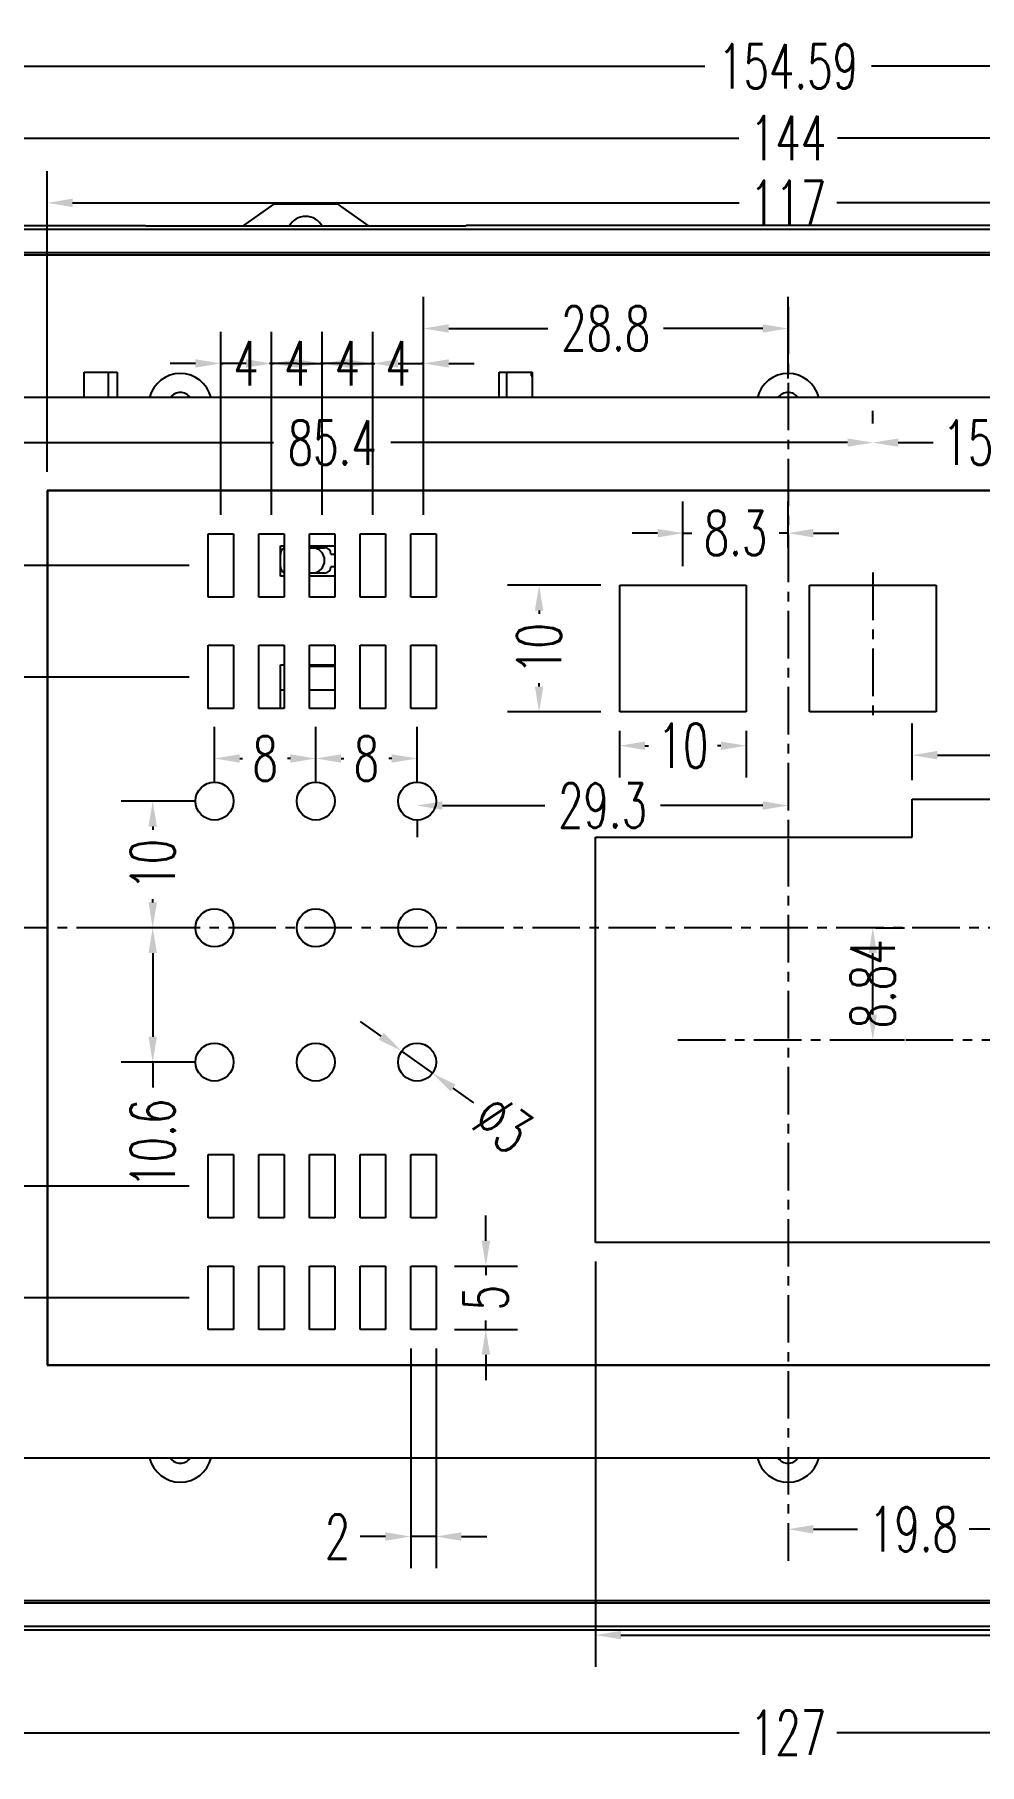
# Model space of a CAD drawing. Header units: millimetres. Extents: x -2018 to 1793, y 1393 to 1813.
# Drawn here: x 457.7 to 532.4, y 1570.3 to 1706.9 of the extents above; entities that cross this region are included whole.
import ezdxf

# ---------------------------------------------------------------- set-up
doc = ezdxf.new("R2010")
doc.units = ezdxf.units.MM
doc.linetypes.add('CENTER', pattern=[0.6, 0.375, -0.075, 0.075, -0.075])
doc.layers.add('02___PRT_ALL_AXES', color=7, linetype='Continuous')
doc.styles.add('romans', font='romans.shx', dxfattribs={"width": 0.67, "bigfont": 'fangsong.shx'})
doc.dimstyles.new('MSTD', dxfattribs={"dimtxt": 3.5, "dimasz": 2, "dimexe": 2.5, "dimexo": 1.5, "dimgap": 1, "dimtad": 0, "dimdsep": 46, "dimtxsty": 'romans', "dimcen": 0, "dimclrd": 5, "dimclre": 5, "dimclrt": 3, "dimadec": 1, "dimazin": 0, "dimtfac": 0.5, "dimtmove": 0, "dimatfit": 3, "dimfxl": 1, "dimarcsym": 0})

# ---------------------------------------------------------------- blocks, each defined once
blk = doc.blocks.new('*D299')
at = {"color": 5, "lineweight": -2}
for p, q in [((67.61, -1179.67), (67.61, -1195.7)), ((194.61, -1179.67), (194.61, -1195.7)), ((69.61, -1193.2), (127.26, -1193.2)), ((192.61, -1193.2), (134.96, -1193.2))]:
    blk.add_line(p, q, dxfattribs=at)
at = {"color": 5}
for points in [[(69.61, -1192.87), (69.61, -1193.54), (67.61, -1193.2)], [(192.61, -1192.87), (192.61, -1193.54), (194.61, -1193.2)]]:
    blk.add_solid(points, dxfattribs=at)
at = {"layer": 'Defpoints', "color": 0}
for p in [(67.61, -1178.17), (194.61, -1178.17), (194.61, -1193.2)]:
    blk.add_point(p, dxfattribs=at)
at = {"color": 3, "insert": (131.11, -1193.2), "char_height": 3.5, "attachment_point": 5, "style": 'romans'}
blk.add_mtext('127', dxfattribs=at)
blk = doc.blocks.new('*D10')
at = {"color": 5, "lineweight": -2}
for p, q in [((53.81, -1087.33), (53.81, -1059.18)), ((208.41, -1087.33), (208.41, -1059.18)), ((55.81, -1061.68), (124.53, -1061.68)), ((206.41, -1061.68), (137.69, -1061.68))]:
    blk.add_line(p, q, dxfattribs=at)
at = {"color": 5}
for points in [[(55.81, -1061.34), (55.81, -1062.01), (53.81, -1061.68)], [(206.41, -1061.34), (206.41, -1062.01), (208.41, -1061.68)]]:
    blk.add_solid(points, dxfattribs=at)
at = {"layer": 'Defpoints', "color": 0}
for p in [(208.41, -1061.68), (53.81, -1088.83), (208.41, -1088.83)]:
    blk.add_point(p, dxfattribs=at)
at = {"color": 3, "insert": (131.11, -1061.68), "char_height": 3.5, "attachment_point": 5, "style": 'romans'}
blk.add_mtext('154.59', dxfattribs=at)
blk = doc.blocks.new('*D11')
at = {"color": 5, "lineweight": -2}
for p, q in [((72.61, -1093.68), (72.61, -1069.96)), ((189.61, -1093.68), (189.61, -1069.96)), ((74.61, -1072.46), (127.26, -1072.46)), ((187.61, -1072.46), (134.96, -1072.46))]:
    blk.add_line(p, q, dxfattribs=at)
at = {"color": 5}
for points in [[(74.61, -1072.12), (74.61, -1072.79), (72.61, -1072.46)], [(187.61, -1072.12), (187.61, -1072.79), (189.61, -1072.46)]]:
    blk.add_solid(points, dxfattribs=at)
at = {"layer": 'Defpoints', "color": 0}
for p in [(189.61, -1072.46), (72.61, -1095.18), (189.61, -1095.18)]:
    blk.add_point(p, dxfattribs=at)
at = {"color": 3, "insert": (131.11, -1072.46), "char_height": 3.5, "attachment_point": 5, "style": 'romans'}
blk.add_mtext('117', dxfattribs=at)
blk = doc.blocks.new('*D12')
at = {"color": 5, "lineweight": -2}
for p, q in [((59.11, -1091.67), (59.11, -1064.84)), ((203.11, -1091.67), (203.11, -1064.84)), ((61.11, -1067.34), (127.21, -1067.34)), ((201.11, -1067.34), (135.01, -1067.34))]:
    blk.add_line(p, q, dxfattribs=at)
at = {"color": 5}
for points in [[(61.11, -1067), (61.11, -1067.67), (59.11, -1067.34)], [(201.11, -1067), (201.11, -1067.67), (203.11, -1067.34)]]:
    blk.add_solid(points, dxfattribs=at)
at = {"layer": 'Defpoints', "color": 0}
for p in [(203.11, -1067.34), (59.11, -1093.17), (203.11, -1093.17)]:
    blk.add_point(p, dxfattribs=at)
at = {"color": 3, "insert": (131.11, -1067.34), "char_height": 3.5, "attachment_point": 5, "style": 'romans'}
blk.add_mtext('144', dxfattribs=at)
blk = doc.blocks.new('*D18')
at = {"color": 5, "lineweight": -2}
for p, q in [((140.91, -1118.02), (140.91, -1113.55)), ((160.91, -1118.02), (160.91, -1113.55)), ((142.91, -1116.05), (148.01, -1116.05)), ((158.91, -1116.05), (153.81, -1116.05))]:
    blk.add_line(p, q, dxfattribs=at)
at = {"color": 5}
for points in [[(142.91, -1115.71), (142.91, -1116.38), (140.91, -1116.05)], [(158.91, -1115.71), (158.91, -1116.38), (160.91, -1116.05)]]:
    blk.add_solid(points, dxfattribs=at)
at = {"layer": 'Defpoints', "color": 0}
for p in [(160.91, -1116.05), (140.91, -1119.52), (160.91, -1119.52)]:
    blk.add_point(p, dxfattribs=at)
at = {"color": 3, "insert": (150.91, -1116.05), "char_height": 3.5, "attachment_point": 5, "style": 'romans'}
blk.add_mtext('20', dxfattribs=at)
blk = doc.blocks.new('*D115')
at = {"color": 5, "lineweight": -2}
for p, q in [((138.03, -1129.67), (140.3, -1129.67)), ((137.8, -1136.52), (137.8, -1131.67)), ((138.03, -1138.52), (140.3, -1138.52))]:
    blk.add_line(p, q, dxfattribs=at)
at = {"color": 5}
for points in [[(137.47, -1131.67), (138.13, -1131.67), (137.8, -1129.67)], [(137.47, -1136.52), (138.13, -1136.52), (137.8, -1138.52)]]:
    blk.add_solid(points, dxfattribs=at)
at = {"layer": 'Defpoints', "color": 0}
for p in [(136.53, -1129.67), (137.8, -1129.67), (136.53, -1138.52)]:
    blk.add_point(p, dxfattribs=at)
at = {"color": 3, "insert": (137.8, -1134.1), "char_height": 3.5, "attachment_point": 5, "rotation": 90, "style": 'romans'}
blk.add_mtext('8.84', dxfattribs=at)
blk = doc.blocks.new('*D19')
at = {"color": 5, "lineweight": -2}
for p, q in [((117.81, -1114.13), (117.81, -1117.8)), ((119.81, -1115.3), (120.08, -1115.3)), ((125.81, -1115.3), (125.54, -1115.3)), ((127.81, -1114.13), (127.81, -1117.8))]:
    blk.add_line(p, q, dxfattribs=at)
at = {"color": 5}
for points in [[(119.81, -1114.97), (119.81, -1115.64), (117.81, -1115.3)], [(125.81, -1114.97), (125.81, -1115.64), (127.81, -1115.3)]]:
    blk.add_solid(points, dxfattribs=at)
at = {"layer": 'Defpoints', "color": 0}
for p in [(117.81, -1112.63), (127.81, -1112.63), (127.81, -1115.3)]:
    blk.add_point(p, dxfattribs=at)
at = {"color": 3, "insert": (122.81, -1115.3), "char_height": 3.5, "attachment_point": 5, "style": 'romans'}
blk.add_mtext('10', dxfattribs=at)
blk = doc.blocks.new('*D116')
at = {"color": 5, "lineweight": -2}
for p, q in [((103.81, -1120.02), (111.89, -1120.02)), ((129.11, -1120.02), (121.03, -1120.02)), ((101.81, -1121.18), (101.81, -1122.52)), ((131.11, -1121.18), (131.11, -1122.52))]:
    blk.add_line(p, q, dxfattribs=at)
at = {"color": 5}
for points in [[(103.81, -1119.69), (103.81, -1120.36), (101.81, -1120.02)], [(129.11, -1119.69), (129.11, -1120.36), (131.11, -1120.02)]]:
    blk.add_solid(points, dxfattribs=at)
at = {"layer": 'Defpoints', "color": 0}
for p in [(101.81, -1119.68), (131.11, -1119.68), (131.11, -1120.02)]:
    blk.add_point(p, dxfattribs=at)
at = {"color": 3, "insert": (116.46, -1120.02), "char_height": 3.5, "attachment_point": 5, "style": 'romans'}
blk.add_mtext('29.3', dxfattribs=at)
blk = doc.blocks.new('*D20')
at = {"color": 5, "lineweight": -2}
for p, q in [((116.31, -1102.63), (108.95, -1102.63)), ((111.45, -1104.63), (111.45, -1104.9)), ((111.45, -1110.63), (111.45, -1110.37)), ((116.31, -1112.63), (108.95, -1112.63))]:
    blk.add_line(p, q, dxfattribs=at)
at = {"color": 5}
for points in [[(111.11, -1104.63), (111.78, -1104.63), (111.45, -1102.63)], [(111.11, -1110.63), (111.78, -1110.63), (111.45, -1112.63)]]:
    blk.add_solid(points, dxfattribs=at)
at = {"layer": 'Defpoints', "color": 0}
for p in [(117.81, -1102.63), (111.45, -1112.63), (117.81, -1112.63)]:
    blk.add_point(p, dxfattribs=at)
at = {"color": 3, "insert": (111.45, -1107.63), "char_height": 3.5, "attachment_point": 5, "rotation": 90, "style": 'romans'}
blk.add_mtext('10', dxfattribs=at)
blk = doc.blocks.new('*D117')
at = {"color": 5, "lineweight": -2}
for p, q in [((122.81, -1101.13), (122.81, -1096.02)), ((131.11, -1099.65), (131.11, -1096.02)), ((120.81, -1098.52), (118.81, -1098.52)), ((122.81, -1098.52), (123.5, -1098.52)), ((131.11, -1098.52), (130.42, -1098.52)), ((133.11, -1098.52), (135.11, -1098.52))]:
    blk.add_line(p, q, dxfattribs=at)
at = {"color": 5}
for points in [[(120.81, -1098.19), (120.81, -1098.86), (122.81, -1098.52)], [(133.11, -1098.19), (133.11, -1098.86), (131.11, -1098.52)]]:
    blk.add_solid(points, dxfattribs=at)
at = {"layer": 'Defpoints', "color": 0}
for p in [(131.11, -1098.52), (131.11, -1101.15), (122.81, -1102.63)]:
    blk.add_point(p, dxfattribs=at)
at = {"color": 3, "insert": (126.96, -1098.52), "char_height": 3.5, "attachment_point": 5, "style": 'romans'}
blk.add_mtext('8.3', dxfattribs=at)
blk = doc.blocks.new('*D199')
at = {"color": 5, "lineweight": -2}
for p, q in [((137.81, -1089.88), (137.81, -1088.88)), ((152.81, -1100.13), (152.81, -1088.88)), ((139.81, -1091.38), (142.58, -1091.38)), ((150.81, -1091.38), (148.04, -1091.38))]:
    blk.add_line(p, q, dxfattribs=at)
at = {"color": 5}
for points in [[(139.81, -1091.05), (139.81, -1091.71), (137.81, -1091.38)], [(150.81, -1091.05), (150.81, -1091.71), (152.81, -1091.38)]]:
    blk.add_solid(points, dxfattribs=at)
at = {"layer": 'Defpoints', "color": 0}
for p in [(137.81, -1091.38), (152.81, -1091.38), (152.81, -1101.63)]:
    blk.add_point(p, dxfattribs=at)
at = {"color": 3, "insert": (145.31, -1091.38), "char_height": 3.5, "attachment_point": 5, "style": 'romans'}
blk.add_mtext('15', dxfattribs=at)
blk = doc.blocks.new('*D200')
at = {"color": 5, "lineweight": -2}
for p, q in [((52.41, -1101.13), (52.41, -1088.88)), ((137.81, -1089.88), (137.81, -1088.88)), ((54.41, -1091.38), (90.48, -1091.38)), ((135.81, -1091.38), (99.74, -1091.38))]:
    blk.add_line(p, q, dxfattribs=at)
at = {"color": 5}
for points in [[(54.41, -1091.05), (54.41, -1091.71), (52.41, -1091.38)], [(135.81, -1091.05), (135.81, -1091.71), (137.81, -1091.38)]]:
    blk.add_solid(points, dxfattribs=at)
at = {"layer": 'Defpoints', "color": 0}
for p in [(137.81, -1091.38), (137.81, -1091.38), (52.41, -1102.63)]:
    blk.add_point(p, dxfattribs=at)
at = {"color": 3, "insert": (95.11, -1091.38), "char_height": 3.5, "attachment_point": 5, "style": 'romans'}
blk.add_mtext('85.4', dxfattribs=at)
blk = doc.blocks.new('*D23')
at = {"color": 5, "lineweight": -2}
for p, q in [((86.31, -1097.08), (86.31, -1082.63)), ((90.31, -1097.08), (90.31, -1082.63)), ((84.31, -1085.13), (82.31, -1085.13)), ((86.31, -1085.13), (86.48, -1085.13)), ((90.31, -1085.13), (90.15, -1085.13)), ((92.31, -1085.13), (94.31, -1085.13))]:
    blk.add_line(p, q, dxfattribs=at)
at = {"color": 5}
for points in [[(84.31, -1084.8), (84.31, -1085.46), (86.31, -1085.13)], [(92.31, -1084.8), (92.31, -1085.46), (90.31, -1085.13)]]:
    blk.add_solid(points, dxfattribs=at)
at = {"layer": 'Defpoints', "color": 0}
for p in [(86.31, -1085.13), (86.31, -1098.58), (90.31, -1098.58)]:
    blk.add_point(p, dxfattribs=at)
at = {"color": 3, "insert": (88.31, -1085.13), "char_height": 3.5, "attachment_point": 5, "style": 'romans'}
blk.add_mtext('4', dxfattribs=at)
blk = doc.blocks.new('*D24')
at = {"color": 5, "lineweight": -2}
for p, q in [((90.31, -1097.08), (90.31, -1082.63)), ((94.31, -1097.08), (94.31, -1082.63)), ((88.31, -1085.13), (86.31, -1085.13)), ((90.31, -1085.13), (90.47, -1085.13)), ((94.31, -1085.13), (94.15, -1085.13)), ((96.31, -1085.13), (98.31, -1085.13))]:
    blk.add_line(p, q, dxfattribs=at)
at = {"color": 5}
for points in [[(88.31, -1084.8), (88.31, -1085.46), (90.31, -1085.13)], [(96.31, -1084.8), (96.31, -1085.46), (94.31, -1085.13)]]:
    blk.add_solid(points, dxfattribs=at)
at = {"layer": 'Defpoints', "color": 0}
for p in [(90.31, -1085.13), (90.31, -1098.58), (94.31, -1098.58)]:
    blk.add_point(p, dxfattribs=at)
at = {"color": 3, "insert": (92.31, -1085.13), "char_height": 3.5, "attachment_point": 5, "style": 'romans'}
blk.add_mtext('4', dxfattribs=at)
blk = doc.blocks.new('*D25')
at = {"color": 5, "lineweight": -2}
for p, q in [((94.31, -1097.08), (94.31, -1082.63)), ((98.31, -1097.08), (98.31, -1082.63)), ((92.31, -1085.13), (90.31, -1085.13)), ((94.31, -1085.13), (94.47, -1085.13)), ((98.31, -1085.13), (98.15, -1085.13)), ((100.31, -1085.13), (102.31, -1085.13))]:
    blk.add_line(p, q, dxfattribs=at)
at = {"color": 5}
for points in [[(92.31, -1084.8), (92.31, -1085.46), (94.31, -1085.13)], [(100.31, -1084.8), (100.31, -1085.46), (98.31, -1085.13)]]:
    blk.add_solid(points, dxfattribs=at)
at = {"layer": 'Defpoints', "color": 0}
for p in [(94.31, -1085.13), (94.31, -1098.58), (98.31, -1098.58)]:
    blk.add_point(p, dxfattribs=at)
at = {"color": 3, "insert": (96.31, -1085.13), "char_height": 3.5, "attachment_point": 5, "style": 'romans'}
blk.add_mtext('4', dxfattribs=at)
blk = doc.blocks.new('*D26')
at = {"color": 5, "lineweight": -2}
for p, q in [((98.31, -1097.08), (98.31, -1082.63)), ((102.31, -1097.08), (102.31, -1082.63)), ((96.31, -1085.13), (94.31, -1085.13)), ((98.31, -1085.13), (98.47, -1085.13)), ((102.31, -1085.13), (102.15, -1085.13)), ((104.31, -1085.13), (106.31, -1085.13))]:
    blk.add_line(p, q, dxfattribs=at)
at = {"color": 5}
for points in [[(96.31, -1084.8), (96.31, -1085.46), (98.31, -1085.13)], [(104.31, -1084.8), (104.31, -1085.46), (102.31, -1085.13)]]:
    blk.add_solid(points, dxfattribs=at)
at = {"layer": 'Defpoints', "color": 0}
for p in [(98.31, -1085.13), (98.31, -1098.58), (102.31, -1098.58)]:
    blk.add_point(p, dxfattribs=at)
at = {"color": 3, "insert": (100.31, -1085.13), "char_height": 3.5, "attachment_point": 5, "style": 'romans'}
blk.add_mtext('4', dxfattribs=at)
blk = doc.blocks.new('*D27')
at = {"color": 5, "lineweight": -2}
for p, q in [((102.31, -1097.08), (102.31, -1079.87)), ((131.11, -1086.33), (131.11, -1079.87)), ((104.31, -1082.37), (112.14, -1082.37)), ((129.11, -1082.37), (121.28, -1082.37))]:
    blk.add_line(p, q, dxfattribs=at)
at = {"color": 5}
for points in [[(104.31, -1082.04), (104.31, -1082.7), (102.31, -1082.37)], [(129.11, -1082.04), (129.11, -1082.7), (131.11, -1082.37)]]:
    blk.add_solid(points, dxfattribs=at)
at = {"layer": 'Defpoints', "color": 0}
for p in [(131.11, -1082.37), (131.11, -1087.83), (102.31, -1098.58)]:
    blk.add_point(p, dxfattribs=at)
at = {"color": 3, "insert": (116.71, -1082.37), "char_height": 3.5, "attachment_point": 5, "style": 'romans'}
blk.add_mtext('28.8', dxfattribs=at)
blk = doc.blocks.new('*D28')
at = {"color": 5, "lineweight": -2}
for p, q in [((44.54, -1129.67), (38.52, -1129.67)), ((41.02, -1131.67), (41.02, -1139.7)), ((41.02, -1156.87), (41.02, -1148.85)), ((83.81, -1158.87), (38.52, -1158.87))]:
    blk.add_line(p, q, dxfattribs=at)
at = {"color": 5}
for points in [[(40.69, -1131.67), (41.35, -1131.67), (41.02, -1129.67)], [(40.69, -1156.87), (41.35, -1156.87), (41.02, -1158.87)]]:
    blk.add_solid(points, dxfattribs=at)
at = {"layer": 'Defpoints', "color": 0}
for p in [(41.02, -1129.67), (46.04, -1129.67), (85.31, -1158.87)]:
    blk.add_point(p, dxfattribs=at)
at = {"color": 3, "insert": (41.02, -1144.27), "char_height": 3.5, "attachment_point": 5, "rotation": 90, "style": 'romans'}
blk.add_mtext('29.2', dxfattribs=at)
blk = doc.blocks.new('*D29')
at = {"color": 5, "lineweight": -2}
for p, q in [((50.81, -1129.67), (46.04, -1129.67)), ((48.54, -1131.67), (48.54, -1135.25)), ((48.54, -1148.07), (48.54, -1144.5)), ((83.81, -1150.07), (46.04, -1150.07))]:
    blk.add_line(p, q, dxfattribs=at)
at = {"color": 5}
for points in [[(48.2, -1131.67), (48.87, -1131.67), (48.54, -1129.67)], [(48.2, -1148.07), (48.87, -1148.07), (48.54, -1150.07)]]:
    blk.add_solid(points, dxfattribs=at)
at = {"layer": 'Defpoints', "color": 0}
for p in [(48.54, -1129.67), (52.31, -1129.67), (85.31, -1150.07)]:
    blk.add_point(p, dxfattribs=at)
at = {"color": 3, "insert": (48.54, -1139.87), "char_height": 3.5, "attachment_point": 5, "rotation": 90, "style": 'romans'}
blk.add_mtext('20.4', dxfattribs=at)
blk = doc.blocks.new('*D30')
at = {"color": 5, "lineweight": -2}
for p, q in [((83.81, -1109.88), (46.04, -1109.88)), ((48.54, -1111.88), (48.54, -1115.37)), ((48.54, -1127.67), (48.54, -1124.18)), ((52.31, -1129.67), (46.04, -1129.67))]:
    blk.add_line(p, q, dxfattribs=at)
at = {"color": 5}
for points in [[(48.2, -1111.88), (48.87, -1111.88), (48.54, -1109.88)], [(48.2, -1127.67), (48.87, -1127.67), (48.54, -1129.67)]]:
    blk.add_solid(points, dxfattribs=at)
at = {"layer": 'Defpoints', "color": 0}
for p in [(85.31, -1109.88), (48.54, -1129.67), (53.81, -1129.67)]:
    blk.add_point(p, dxfattribs=at)
at = {"color": 3, "insert": (48.54, -1119.78), "char_height": 3.5, "attachment_point": 5, "rotation": 90, "style": 'romans'}
blk.add_mtext('19.8', dxfattribs=at)
blk = doc.blocks.new('*D31')
at = {"color": 5, "lineweight": -2}
for p, q in [((83.81, -1101.08), (38.52, -1101.08)), ((41.02, -1103.08), (41.02, -1110.8)), ((41.02, -1127.67), (41.02, -1119.95)), ((50.81, -1129.67), (38.52, -1129.67))]:
    blk.add_line(p, q, dxfattribs=at)
at = {"color": 5}
for points in [[(40.69, -1103.08), (41.35, -1103.08), (41.02, -1101.08)], [(40.69, -1127.67), (41.35, -1127.67), (41.02, -1129.67)]]:
    blk.add_solid(points, dxfattribs=at)
at = {"layer": 'Defpoints', "color": 0}
for p in [(85.31, -1101.08), (41.02, -1129.67), (52.31, -1129.67)]:
    blk.add_point(p, dxfattribs=at)
at = {"color": 3, "insert": (41.02, -1115.38), "char_height": 3.5, "attachment_point": 5, "rotation": 90, "style": 'romans'}
blk.add_mtext('28.6', dxfattribs=at)
blk = doc.blocks.new('*D32')
at = {"color": 5, "lineweight": -2}
for p, q in [((98.97, -1138.23), (97.35, -1137.06)), ((100.59, -1139.4), (103.03, -1141.15)), ((106.28, -1143.49), (104.65, -1142.32))]:
    blk.add_line(p, q, dxfattribs=at)
at = {"color": 5}
for points in [[(99.17, -1137.96), (98.78, -1138.5), (100.59, -1139.4)], [(104.85, -1142.05), (104.46, -1142.59), (103.03, -1141.15)]]:
    blk.add_solid(points, dxfattribs=at)
at = {"layer": 'Defpoints', "color": 0}
for p in [(100.59, -1139.4), (103.03, -1141.15)]:
    blk.add_point(p, dxfattribs=at)
at = {"color": 3, "insert": (108.58, -1145.15), "char_height": 3.5, "attachment_point": 5, "rotation": 324.262, "style": 'romans'}
blk.add_mtext('∅3', dxfattribs=at)
blk = doc.blocks.new('*D33')
at = {"color": 5, "lineweight": -2}
for p, q in [((84.31, -1129.67), (78.43, -1129.67)), ((80.93, -1131.67), (80.93, -1138.27)), ((84.31, -1140.27), (78.43, -1140.27)), ((80.93, -1140.27), (80.93, -1142.27))]:
    blk.add_line(p, q, dxfattribs=at)
at = {"color": 5}
for points in [[(80.6, -1131.67), (81.27, -1131.67), (80.93, -1129.67)], [(80.6, -1138.27), (81.27, -1138.27), (80.93, -1140.27)]]:
    blk.add_solid(points, dxfattribs=at)
at = {"layer": 'Defpoints', "color": 0}
for p in [(85.81, -1129.67), (80.93, -1140.27), (85.81, -1140.27)]:
    blk.add_point(p, dxfattribs=at)
at = {"color": 3, "insert": (80.93, -1146.68), "char_height": 3.5, "attachment_point": 5, "rotation": 90, "style": 'romans'}
blk.add_mtext('10.6', dxfattribs=at)
blk = doc.blocks.new('*D34')
at = {"color": 5, "lineweight": -2}
for p, q in [((84.31, -1119.68), (78.43, -1119.68)), ((80.93, -1121.68), (80.93, -1121.94)), ((80.93, -1127.67), (80.93, -1127.41)), ((84.31, -1129.67), (78.43, -1129.67))]:
    blk.add_line(p, q, dxfattribs=at)
at = {"color": 5}
for points in [[(80.6, -1121.68), (81.27, -1121.68), (80.93, -1119.68)], [(80.6, -1127.67), (81.27, -1127.67), (80.93, -1129.67)]]:
    blk.add_solid(points, dxfattribs=at)
at = {"layer": 'Defpoints', "color": 0}
for p in [(85.81, -1119.68), (80.93, -1129.67), (85.81, -1129.67)]:
    blk.add_point(p, dxfattribs=at)
at = {"color": 3, "insert": (80.93, -1124.67), "char_height": 3.5, "attachment_point": 5, "rotation": 90, "style": 'romans'}
blk.add_mtext('10', dxfattribs=at)
blk = doc.blocks.new('*D35')
at = {"color": 5, "lineweight": -2}
for p, q in [((85.81, -1118.18), (85.81, -1113.81)), ((93.81, -1118.18), (93.81, -1113.81)), ((87.81, -1116.31), (88.03, -1116.31)), ((91.81, -1116.31), (91.59, -1116.31))]:
    blk.add_line(p, q, dxfattribs=at)
at = {"color": 5}
for points in [[(87.81, -1115.98), (87.81, -1116.64), (85.81, -1116.31)], [(91.81, -1115.98), (91.81, -1116.64), (93.81, -1116.31)]]:
    blk.add_solid(points, dxfattribs=at)
at = {"layer": 'Defpoints', "color": 0}
for p in [(85.81, -1116.31), (85.81, -1119.68), (93.81, -1119.68)]:
    blk.add_point(p, dxfattribs=at)
at = {"color": 3, "insert": (89.81, -1116.31), "char_height": 3.5, "attachment_point": 5, "style": 'romans'}
blk.add_mtext('8', dxfattribs=at)
blk = doc.blocks.new('*D36')
at = {"color": 5, "lineweight": -2}
for p, q in [((93.81, -1118.18), (93.81, -1113.81)), ((101.81, -1118.18), (101.81, -1113.81)), ((95.81, -1116.31), (96.03, -1116.31)), ((99.81, -1116.31), (99.59, -1116.31))]:
    blk.add_line(p, q, dxfattribs=at)
at = {"color": 5}
for points in [[(95.81, -1115.98), (95.81, -1116.64), (93.81, -1116.31)], [(99.81, -1115.98), (99.81, -1116.64), (101.81, -1116.31)]]:
    blk.add_solid(points, dxfattribs=at)
at = {"layer": 'Defpoints', "color": 0}
for p in [(93.81, -1116.31), (93.81, -1119.68), (101.81, -1119.68)]:
    blk.add_point(p, dxfattribs=at)
at = {"color": 3, "insert": (97.81, -1116.31), "char_height": 3.5, "attachment_point": 5, "style": 'romans'}
blk.add_mtext('8', dxfattribs=at)
blk = doc.blocks.new('*D37')
at = {"color": 5, "lineweight": -2}
for p, q in [((107.24, -1154.37), (107.24, -1152.37)), ((104.77, -1156.37), (109.74, -1156.37)), ((107.24, -1156.37), (107.24, -1157.09)), ((104.77, -1161.37), (109.74, -1161.37)), ((107.24, -1161.37), (107.24, -1160.66)), ((107.24, -1163.37), (107.24, -1165.37))]:
    blk.add_line(p, q, dxfattribs=at)
at = {"color": 5}
for points in [[(106.91, -1154.37), (107.58, -1154.37), (107.24, -1156.37)], [(106.91, -1163.37), (107.58, -1163.37), (107.24, -1161.37)]]:
    blk.add_solid(points, dxfattribs=at)
at = {"layer": 'Defpoints', "color": 0}
for p in [(103.27, -1156.37), (103.27, -1161.37), (107.24, -1161.37)]:
    blk.add_point(p, dxfattribs=at)
at = {"color": 3, "insert": (107.24, -1158.87), "char_height": 3.5, "attachment_point": 5, "rotation": 90, "style": 'romans'}
blk.add_mtext('5', dxfattribs=at)
blk = doc.blocks.new('*D38')
at = {"color": 5, "lineweight": -2}
for p, q in [((101.31, -1162.87), (101.31, -1180.22)), ((103.31, -1162.87), (103.31, -1180.22)), ((99.31, -1177.72), (97.31, -1177.72)), ((103.31, -1177.72), (101.31, -1177.72)), ((105.31, -1177.72), (107.31, -1177.72))]:
    blk.add_line(p, q, dxfattribs=at)
at = {"color": 5}
for points in [[(99.31, -1177.38), (99.31, -1178.05), (101.31, -1177.72)], [(105.31, -1177.38), (105.31, -1178.05), (103.31, -1177.72)]]:
    blk.add_solid(points, dxfattribs=at)
at = {"layer": 'Defpoints', "color": 0}
for p in [(101.31, -1161.37), (103.31, -1161.37), (101.31, -1177.72)]:
    blk.add_point(p, dxfattribs=at)
at = {"color": 3, "insert": (95.53, -1177.72), "char_height": 3.5, "attachment_point": 5, "style": 'romans'}
blk.add_mtext('2', dxfattribs=at)
blk = doc.blocks.new('*D201')
at = {"color": 5, "lineweight": -2}
for p, q in [((150.91, -1152.36), (150.91, -1179.64)), ((133.11, -1177.14), (136.6, -1177.14)), ((148.91, -1177.14), (145.42, -1177.14)), ((131.11, -1178.38), (131.11, -1179.64))]:
    blk.add_line(p, q, dxfattribs=at)
at = {"color": 5}
for points in [[(133.11, -1176.81), (133.11, -1177.48), (131.11, -1177.14)], [(148.91, -1176.81), (148.91, -1177.48), (150.91, -1177.14)]]:
    blk.add_solid(points, dxfattribs=at)
at = {"layer": 'Defpoints', "color": 0}
for p in [(150.91, -1150.86), (131.11, -1176.88), (150.91, -1177.14)]:
    blk.add_point(p, dxfattribs=at)
at = {"color": 3, "insert": (141.01, -1177.14), "char_height": 3.5, "attachment_point": 5, "style": 'romans'}
blk.add_mtext('19.8', dxfattribs=at)
blk = doc.blocks.new('*D39')
at = {"color": 5, "lineweight": -2}
for p, q in [((115.91, -1156.01), (115.91, -1188)), ((185.91, -1156.01), (185.91, -1188)), ((117.91, -1185.5), (148.01, -1185.5)), ((183.91, -1185.5), (153.81, -1185.5))]:
    blk.add_line(p, q, dxfattribs=at)
at = {"color": 5}
for points in [[(117.91, -1185.16), (117.91, -1185.83), (115.91, -1185.5)], [(183.91, -1185.16), (183.91, -1185.83), (185.91, -1185.5)]]:
    blk.add_solid(points, dxfattribs=at)
at = {"layer": 'Defpoints', "color": 0}
for p in [(115.91, -1154.51), (185.91, -1154.51), (185.91, -1185.5)]:
    blk.add_point(p, dxfattribs=at)
at = {"color": 3, "insert": (150.91, -1185.5), "char_height": 3.5, "attachment_point": 5, "style": 'romans'}
blk.add_mtext('70', dxfattribs=at)

msp = doc.modelspace()

# ---------------------------------------------------------------- linework, layer by layer
at = {"color": 7, "linetype": 'Continuous'}
for p, q in [((440.754, 1691.8), (466.483, 1691.8)), ((466.556, 1691.726), (466.483, 1691.8)), ((491.756, 1691.726), (466.556, 1691.726)), ((491.829, 1691.8), (491.756, 1691.726)), ((542.68, 1691.8), (491.829, 1691.8)), ((582.915, 1691.486), (451.595, 1691.486)), ((582.333, 1689.64), (452.176, 1689.64)), ((580.541, 1689.448), (453.968, 1689.448)), ((461.657, 1678.206), (461.657, 1680.206)), ((461.657, 1680.206), (464.281, 1680.206)), ((463.557, 1680.206), (463.557, 1678.206)), ((464.281, 1680.206), (464.281, 1678.206)), ((494.43, 1678.206), (494.43, 1680.206)), ((494.43, 1680.206), (497.055, 1680.206)), ((495.055, 1678.206), (495.055, 1680.206)), ((496.955, 1680.206), (496.956, 1679.917)), ((496.956, 1679.917), (497.055, 1679.917)), ((497.055, 1680.206), (497.055, 1678.206)), ((593.552, 1678.206), (440.957, 1678.206)), ((458.736, 1670.877), (458.736, 1601.838)), ((458.736, 1670.877), (458.757, 1670.856)), ((575.773, 1670.877), (458.736, 1670.877)), ((458.757, 1670.856), (458.757, 1601.859)), ((575.752, 1670.856), (458.757, 1670.856)), ((471.456, 1662.457), (471.456, 1667.456)), ((471.456, 1667.456), (473.456, 1667.456)), ((473.456, 1667.456), (473.456, 1662.457)), ((475.456, 1662.457), (475.456, 1667.456)), ((475.456, 1667.456), (477.456, 1667.456)), ((477.456, 1667.456), (477.456, 1662.457)), ((479.456, 1662.457), (479.456, 1667.456)), ((479.456, 1667.456), (481.456, 1667.456)), ((481.456, 1667.456), (481.456, 1662.457)), ((483.456, 1662.457), (483.456, 1667.456)), ((483.456, 1667.456), (485.456, 1667.456)), ((485.456, 1667.456), (485.456, 1662.457)), ((487.456, 1662.457), (487.456, 1667.456)), ((487.456, 1667.456), (489.456, 1667.456)), ((489.456, 1667.456), (489.456, 1662.457)), ((477.156, 1664.106), (477.156, 1666.506)), ((477.156, 1666.506), (477.456, 1666.506)), ((479.456, 1666.506), (481.456, 1666.506)), ((477.456, 1664.106), (477.156, 1664.106)), ((481.456, 1664.106), (479.456, 1664.106)), ((503.955, 1653.398), (503.955, 1663.397)), ((503.955, 1663.397), (513.955, 1663.397)), ((513.955, 1663.397), (513.955, 1653.398)), ((518.955, 1653.398), (518.955, 1663.397)), ((518.955, 1663.397), (528.954, 1663.397)), ((528.954, 1663.397), (528.954, 1653.398)), ((473.456, 1662.457), (471.456, 1662.457)), ((477.456, 1662.457), (475.456, 1662.457)), ((481.456, 1662.457), (479.456, 1662.457)), ((485.456, 1662.457), (483.456, 1662.457)), ((489.456, 1662.457), (487.456, 1662.457)), ((471.456, 1653.657), (471.456, 1658.657)), ((471.456, 1658.657), (473.456, 1658.657)), ((473.456, 1658.657), (473.456, 1653.657)), ((475.456, 1653.657), (475.456, 1658.657)), ((475.456, 1658.657), (477.456, 1658.657)), ((477.456, 1658.657), (477.456, 1653.657)), ((479.456, 1653.657), (479.456, 1658.657)), ((479.456, 1658.657), (481.456, 1658.657)), ((481.456, 1658.657), (481.456, 1653.657)), ((483.456, 1653.657), (483.456, 1658.657)), ((483.456, 1658.657), (485.456, 1658.657)), ((485.456, 1658.657), (485.456, 1653.657)), ((487.456, 1653.657), (487.456, 1658.657)), ((487.456, 1658.657), (489.456, 1658.657)), ((489.456, 1658.657), (489.456, 1653.657)), ((477.156, 1653.657), (477.156, 1657.108)), ((477.156, 1657.107), (477.456, 1657.107)), ((479.456, 1657.107), (481.456, 1657.107)), ((473.456, 1653.657), (471.456, 1653.657)), ((477.456, 1653.657), (475.456, 1653.657)), ((481.456, 1653.657), (479.456, 1653.657)), ((485.456, 1653.657), (483.456, 1653.657)), ((489.456, 1653.657), (487.456, 1653.657)), ((513.955, 1653.398), (503.955, 1653.398)), ((528.954, 1653.398), (518.955, 1653.398)), ((527.054, 1643.516), (527.054, 1646.516)), ((527.054, 1646.516), (547.054, 1646.516)), ((502.055, 1611.517), (502.055, 1643.516)), ((502.055, 1643.516), (527.054, 1643.516)), ((471.456, 1613.458), (471.456, 1618.458)), ((471.456, 1618.458), (473.456, 1618.458)), ((473.456, 1618.458), (473.456, 1613.458)), ((475.456, 1613.458), (475.456, 1618.458)), ((475.456, 1618.458), (477.456, 1618.458)), ((477.456, 1618.458), (477.456, 1613.458)), ((479.456, 1613.458), (479.456, 1618.458)), ((479.456, 1618.458), (481.456, 1618.458)), ((481.456, 1618.458), (481.456, 1613.458)), ((483.456, 1613.458), (483.456, 1618.458)), ((483.456, 1618.458), (485.456, 1618.458)), ((485.456, 1618.458), (485.456, 1613.458)), ((487.456, 1613.458), (487.456, 1618.458)), ((487.456, 1618.458), (489.456, 1618.458)), ((489.456, 1618.458), (489.456, 1613.458)), ((473.456, 1613.458), (471.456, 1613.458)), ((477.456, 1613.458), (475.456, 1613.458)), ((481.456, 1613.458), (479.456, 1613.458)), ((485.456, 1613.458), (483.456, 1613.458)), ((489.456, 1613.458), (487.456, 1613.458)), ((572.053, 1611.517), (502.055, 1611.517)), ((471.456, 1604.659), (471.456, 1609.658)), ((471.456, 1609.658), (473.456, 1609.658)), ((473.456, 1609.658), (473.456, 1604.659)), ((475.456, 1604.659), (475.456, 1609.658)), ((475.456, 1609.658), (477.456, 1609.658)), ((477.456, 1609.658), (477.456, 1604.659)), ((479.456, 1604.659), (479.456, 1609.658)), ((479.456, 1609.658), (481.456, 1609.658)), ((481.456, 1609.658), (481.456, 1604.659)), ((483.456, 1604.659), (483.456, 1609.658)), ((483.456, 1609.658), (485.456, 1609.658)), ((485.456, 1609.658), (485.456, 1604.659)), ((487.456, 1604.659), (487.456, 1609.658)), ((487.456, 1609.658), (489.456, 1609.658)), ((489.456, 1609.658), (489.456, 1604.659)), ((473.456, 1604.659), (471.456, 1604.659)), ((477.456, 1604.659), (475.456, 1604.659)), ((481.456, 1604.659), (479.456, 1604.659)), ((485.456, 1604.659), (483.456, 1604.659)), ((489.456, 1604.659), (487.456, 1604.659)), ((458.736, 1601.838), (458.757, 1601.859)), ((458.736, 1601.838), (575.773, 1601.838)), ((458.757, 1601.859), (575.752, 1601.859)), ((593.552, 1594.509), (440.957, 1594.509)), ((452.176, 1583.075), (582.333, 1583.075)), ((453.968, 1583.267), (580.541, 1583.267)), ((451.595, 1581.229), (582.915, 1581.229)), ((593.755, 1580.915), (440.754, 1580.915))]:
    msp.add_line(p, q, dxfattribs=at)
at = {"color": 1, "linetype": 'CENTER', "ltscale": 10}
for p, q in [((517.255, 1685.376), (517.255, 1587.339)), ((523.954, 1664.397), (523.954, 1652.398)), ((608.811, 1636.357), (425.698, 1636.357)), ((508.555, 1627.517), (565.553, 1627.517))]:
    msp.add_line(p, q, dxfattribs=at)
at = {"color": 7, "linetype": 'Continuous'}
for centre in [(471.956, 1646.357), (479.956, 1646.357), (487.956, 1646.357), (471.956, 1636.357), (479.956, 1636.357), (487.956, 1636.357), (471.956, 1625.758), (479.956, 1625.758), (487.956, 1625.758)]:
    msp.add_circle(centre, 1.5, dxfattribs=at)
for centre, radius, start, end in [((469.255, 1677.607), 2.5, 14.0076, 165.9924), ((517.255, 1677.607), 2.5, 14.0076, 165.9924), ((469.255, 1677.607), 1, 37.51085, 142.48915), ((517.255, 1677.607), 1, 37.51085, 142.48915), ((469.255, 1595.107), 2.5, 194.0076, 345.9924), ((469.255, 1595.107), 1, 217.51085, 322.48915), ((517.255, 1595.107), 2.5, 194.0076, 345.9924), ((517.255, 1595.107), 1, 217.51085, 322.48915)]:
    msp.add_arc(centre, radius, start, end, dxfattribs=at)
at = {"layer": '02___PRT_ALL_AXES', "color": 7, "linetype": 'Continuous'}
for p, q in [((476.656, 1693.508), (474.169, 1691.726)), ((476.656, 1693.508), (481.656, 1693.508)), ((481.656, 1693.508), (484.144, 1691.726)), ((479.456, 1666.358), (480.656, 1666.358)), ((481.156, 1665.858), (481.456, 1665.858)), ((480.656, 1664.358), (479.456, 1664.358)), ((481.456, 1664.858), (481.156, 1664.858)), ((479.456, 1657.008), (481.456, 1657.008)), ((477.456, 1655.108), (477.156, 1655.108)), ((481.456, 1655.108), (479.456, 1655.108))]:
    msp.add_line(p, q, dxfattribs=at)
for centre, radius, start, end in [((479.156, 1691.008), 1.5, 28.67208, 151.32792), ((477.656, 1665.858), 0.5, 113.90291, 180), ((479.656, 1665.358), 1, 270, 90), ((480.656, 1665.858), 0.5, 0, 90), ((477.656, 1664.858), 0.5, 180, 246.09709), ((480.656, 1664.858), 0.5, 270, 0)]:
    msp.add_arc(centre, radius, start, end, dxfattribs=at)

# ---------------------------------------------------------------- dimensions: what is measured, and where the dimension line sits
for base, p1, p2, picture, middle, set_off in [((594.5518, 1704.3568), (439.9574, 1677.206), (594.5518, 1677.206), '*D10', (517.2546, 1704.3568), (386.1436, 2766.0322)), ((589.255, 1698.695), (445.255, 1672.857), (589.255, 1672.857), '*D12', (517.255, 1698.695), (386.144, 2766.032)), ((575.7525, 1693.5756), (458.7567, 1670.8562), (575.7525, 1670.8562), '*D11', (517.2546, 1693.5756), (386.1436, 2766.0322)), ((517.255, 1683.664), (488.456, 1667.456), (517.255, 1678.206), '*D27', (502.855, 1683.664), (386.144, 2766.032)), ((484.456, 1680.903), (488.456, 1667.456), (484.456, 1667.456), '*D26', (486.456, 1680.903), (386.144, 2766.032)), ((523.954, 1674.652), (438.555, 1663.397), (523.954, 1674.652), '*D200', (481.255, 1674.652), (386.144, 2766.032)), ((517.255, 1667.508), (508.955, 1663.397), (517.255, 1664.879), '*D117', (513.105, 1667.508), (386.144, 2766.032)), ((547.054, 1649.987), (527.054, 1646.516), (547.054, 1646.516), '*D18', (537.054, 1649.987), (386.144, 2766.032)), ((487.456, 1588.317), (489.456, 1604.659), (487.456, 1604.659), '*D38', (481.674, 1588.317), (386.144, 2766.032)), ((580.7523, 1572.8294), (453.7569, 1587.8575), (580.7523, 1587.8575), '*D299', (517.2546, 1572.8294), (386.1436, 2766.0322))]:
    dim = msp.add_linear_dim(base=base, p1=p1, p2=p2, dimstyle='MSTD')
    dim.commit()
    dim.dimension.update_dxf_attribs({"geometry": picture, "text_midpoint": middle, "insert": set_off})
for base, p1, p2, picture, middle in [((472.456, 1680.903), (476.456, 1667.456), (472.456, 1667.456), '*D23', (474.456, 1680.903)), ((476.456, 1680.903), (480.456, 1667.456), (476.456, 1667.456), '*D24', (478.456, 1680.903)), ((480.456, 1680.903), (484.456, 1667.456), (480.456, 1667.456), '*D25', (482.456, 1680.903)), ((538.954, 1674.652), (523.954, 1674.652), (538.954, 1664.397), '*D199', (531.454, 1674.652))]:
    dim = msp.add_linear_dim(base=base, p1=p1, p2=p2, dimstyle='MSTD', override={"dimtmove": 1})
    dim.commit()
    dim.dimension.update_dxf_attribs({"geometry": picture, "text_midpoint": middle, "insert": (386.144, 2766.032)})
for base, p1, p2, picture, middle in [((427.164, 1636.357), (471.456, 1664.956), (438.457, 1636.357), '*D31', (427.164, 1650.657)), ((434.681, 1636.357), (471.456, 1656.157), (439.957, 1636.357), '*D30', (434.681, 1646.257)), ((427.164, 1636.357), (471.456, 1607.159), (432.181, 1636.357), '*D28', (427.164, 1621.758)), ((434.681, 1636.357), (471.456, 1615.958), (438.457, 1636.357), '*D29', (434.681, 1626.158)), ((493.386, 1604.659), (489.414, 1609.658), (489.414, 1604.659), '*D37', (493.386, 1607.159))]:
    dim = msp.add_linear_dim(base=base, p1=p1, p2=p2, angle=90, dimstyle='MSTD')
    dim.commit()
    dim.dimension.update_dxf_attribs({"geometry": picture, "text_midpoint": middle, "insert": (386.144, 2766.032)})
for base, p1, p2, picture, middle in [((497.59, 1653.398), (503.955, 1663.397), (503.955, 1653.398), '*D20', (497.59, 1658.398)), ((467.075, 1636.357), (471.956, 1646.357), (471.956, 1636.357), '*D34', (467.075, 1641.357)), ((467.075, 1625.758), (471.956, 1636.357), (471.956, 1625.758), '*D33', (467.075, 1619.352)), ((523.945, 1636.357), (522.676, 1627.517), (522.676, 1636.357), '*D115', (523.945, 1631.937))]:
    dim = msp.add_linear_dim(base=base, p1=p1, p2=p2, angle=90, dimstyle='MSTD')
    dim.commit()
    dim.dimension.update_dxf_attribs({"geometry": picture, "text_midpoint": middle, "dimtype": 128, "insert": (386.144, 2766.032)})
for base, p1, p2, picture, middle in [((513.955, 1650.729), (503.955, 1653.398), (513.955, 1653.398), '*D19', (508.955, 1650.729)), ((517.255, 1646.009), (487.956, 1646.357), (517.255, 1646.357), '*D116', (502.605, 1646.009)), ((537.054, 1588.888), (517.255, 1589.154), (537.054, 1615.17), '*D201', (527.154, 1588.888)), ((572.053, 1580.534), (502.055, 1611.517), (572.053, 1611.517), '*D39', (537.054, 1580.534))]:
    dim = msp.add_linear_dim(base=base, p1=p1, p2=p2, dimstyle='MSTD')
    dim.commit()
    dim.dimension.update_dxf_attribs({"geometry": picture, "text_midpoint": middle, "dimtype": 128, "insert": (386.144, 2766.032)})
for base, p1, p2, picture, middle in [((471.956, 1649.723), (479.956, 1646.357), (471.956, 1646.357), '*D35', (475.956, 1649.723)), ((479.956, 1649.723), (487.956, 1646.357), (479.956, 1646.357), '*D36', (483.956, 1649.723))]:
    dim = msp.add_linear_dim(base=base, p1=p1, p2=p2, dimstyle='MSTD', override={"dimtmove": 1})
    dim.commit()
    dim.dimension.update_dxf_attribs({"geometry": picture, "text_midpoint": middle, "dimtype": 128, "insert": (386.144, 2766.032)})
dim = msp.add_diameter_dim_2p(p1=(486.738, 1626.634), p2=(489.173, 1624.882), dimstyle='MSTD')
dim.commit()
dim.dimension.update_dxf_attribs({"geometry": '*D32', "text_midpoint": (494.727, 1620.885), "insert": (386.144, 2766.032)})

doc.saveas('drawing.dxf')
